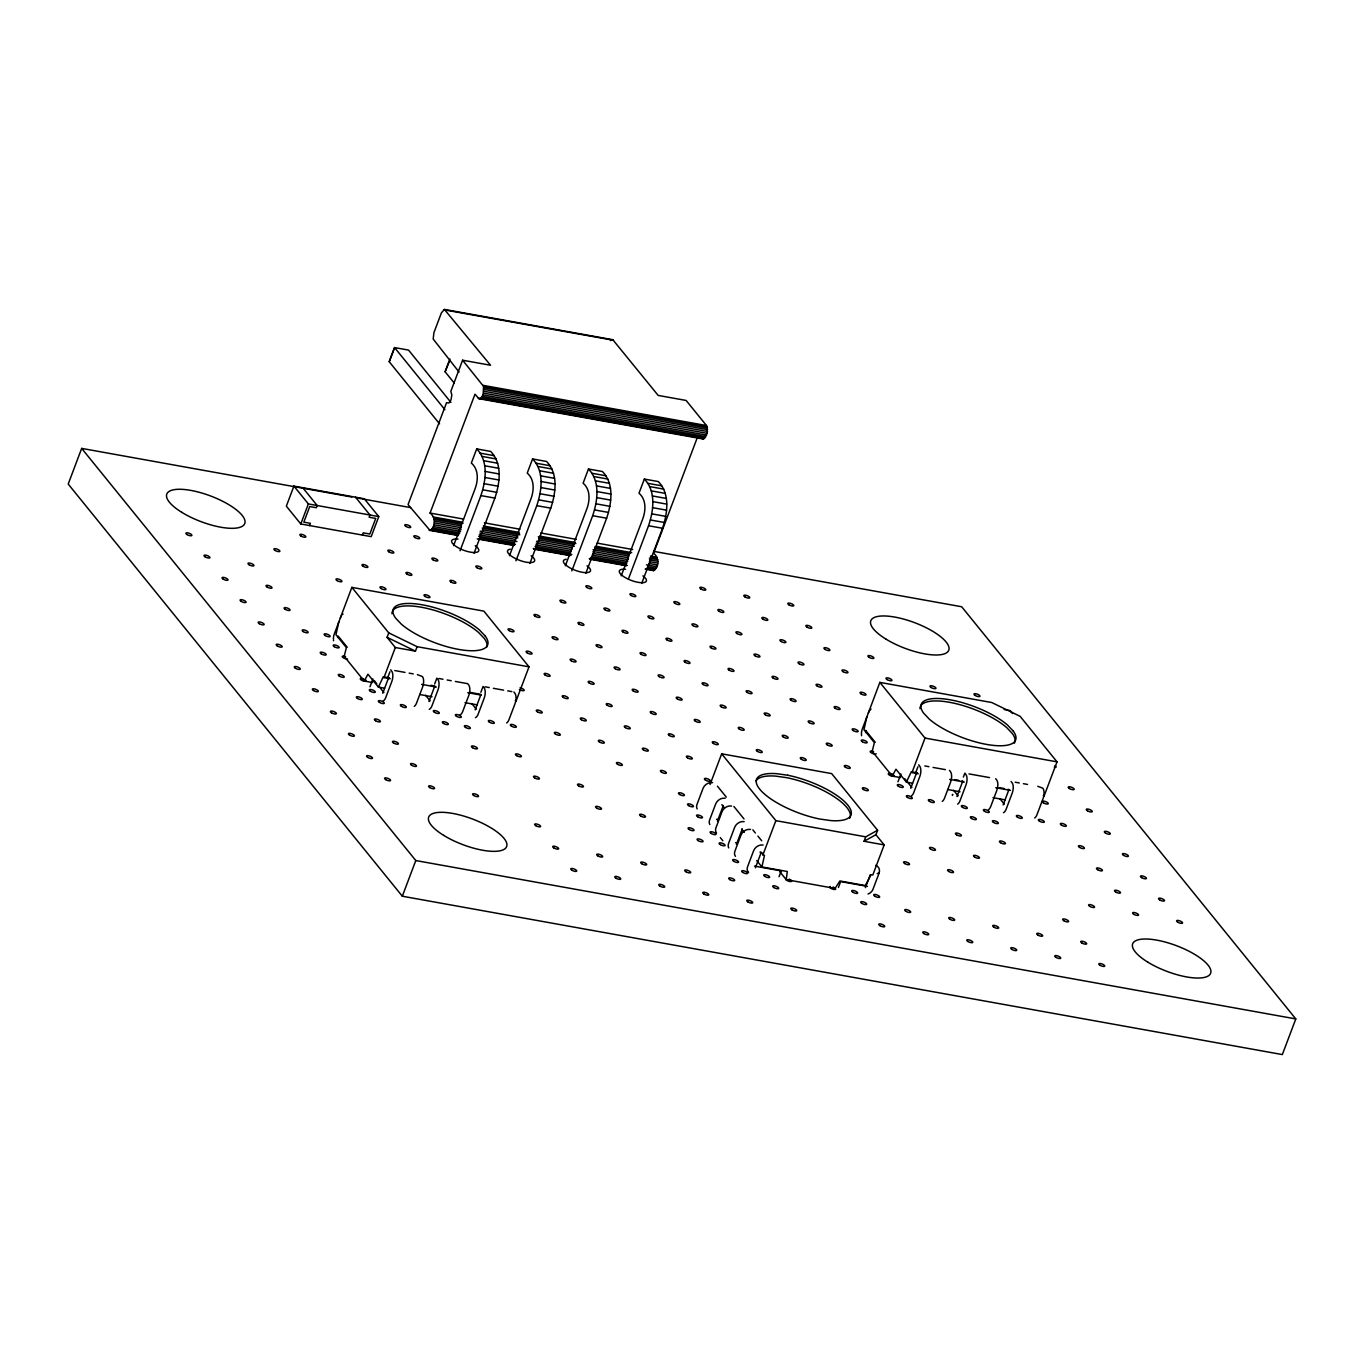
<?xml version="1.0" encoding="UTF-8"?>
<svg xmlns="http://www.w3.org/2000/svg" width="1364" height="1364" viewBox="0 0 1364 1364"><rect width="100%" height="100%" fill="white"/><g stroke="black" fill="none" stroke-linecap="round" stroke-linejoin="round"><path stroke-width="1.5" d="M460.06 550.749L480.912 495.592C485.891 480.708 488.704 461.254 476.701 448.892L471.347 463.044C478.73 469.404 478.218 480.145 475.183 488.517L453.581 545.651M474.041 553.273L494.876 498.099C499.855 483.231 502.685 463.76 490.665 451.416L476.701 448.892M515.95 560.809L536.785 505.652C541.764 490.767 544.594 471.296 532.574 458.952L527.237 473.103C534.62 479.463 534.091 490.205 531.056 498.576L509.471 555.711M529.914 563.332L550.766 508.158C555.745 493.291 558.558 473.82 546.555 461.475L532.574 458.952M571.823 570.868L592.675 515.711C597.654 500.827 600.467 481.356 588.464 469.011L583.11 483.163C590.493 489.506 589.964 500.264 586.946 508.636L565.344 565.77M585.804 573.374L606.639 518.218C611.618 503.35 614.448 483.879 602.428 471.518L588.464 469.011M628.446 578.95L648.548 525.754C653.527 510.886 656.357 491.415 644.337 479.071L639 493.222C646.383 499.565 645.854 510.324 642.819 518.695L621.234 575.813M641.677 583.434L662.529 528.277C667.508 513.393 670.321 493.938 658.318 481.577L644.337 479.071M444.391 309.423L490.546 365.245L462.601 360.215L450.836 391.349L451.842 395.014L450.99 399.84L448.807 403.028L446.557 402.67L408.058 504.578L430.035 530.426C435.917 526.998 435.679 516.939 430.069 513.052L474.996 394.179L478.9 398.68L703.278 439.038L707.2 433.343L706.484 425.551L686.126 400.453L658.181 395.424L612.794 339.704L444.391 309.423L441.39 312.902L433.905 332.714L433.189 339.039L459.054 372.048M478.9 398.68L480.674 398.459L483.129 394.878L483.555 386.37L462.601 360.215M651.941 569.913L653.544 570.646C659.426 567.219 659.204 557.16 653.595 553.29L697.771 436.378M710.064 784.522L721.675 753.815L831.682 773.61L877.598 830.267L875.91 834.717L884.179 844.913L872.807 874.989L871.153 874.699L865.288 885.543L839.883 880.974L835.058 888.441L786.227 879.644L787.301 871.511L761.896 866.941L756.73 860.565M761.896 866.941L764.454 855.501L760.157 851.937M388.57 677.823L382.738 693.253M480.963 694.464L475.149 709.877M916.574 772.842L910.743 788.273M962.831 781.009L956.948 796.593M1008.968 789.483L1003.154 804.896M351.963 497.042L81.669 448.398L68.2 484.067L402.312 896.216L1282.331 1054.577L1295.8 1018.925L961.688 606.758L653.68 551.346M293.925 486.113L286.338 506.163L300.796 523.981L371.196 536.649L378.766 516.598L364.324 498.781L293.925 486.113L308.366 503.93L378.766 516.598M300.796 523.981L308.366 503.93M309.594 525.566L310.429 523.333L303.831 522.156L309.73 506.556L316.329 507.732L317.164 505.515L302.723 487.681M439.566 423.846L389.217 361.733L394.571 347.581L408.535 350.088L450.938 402.397M362.398 535.063L363.233 532.847L369.832 534.023L375.731 518.422L369.132 517.246L369.968 515.012L355.527 497.195M515.285 700.533L515.95 701.369L529.01 666.826L483.862 611.123L351.861 587.373L334.333 633.919A6.871 3.188 -79.8 0 0 333.43 639.085M337.59 637.551L338.153 636.067L347.24 647.286M454.382 383.233L445.107 371.792L449.932 359.005M449.455 361.085L445.107 371.792M529.01 666.826L417.128 646.689L415.44 651.139L395.321 647.525L387.069 637.329L388.757 632.879L351.861 587.373M369.968 686.757L372.918 678.965M390.24 678.743L383.949 677.601L395.321 647.525M389.933 671.77L387.717 677.618L388.638 678.761M434.656 683.978L436.872 678.13L437.827 679.323A7.894 3.666 -79.8 0 1 438.032 689.792L432.013 705.717A6.871 3.188 -79.8 0 1 429.234 709.348M428.944 701.573L434.826 685.99L430.717 685.308M402.312 896.216L415.798 860.548L81.669 448.398M480.861 692.298L483.078 686.45L484.032 687.644A7.894 3.666 -79.8 0 1 484.22 698.095L478.201 714.037A6.871 3.188 -79.8 0 1 475.422 717.652M717.464 821.043L723.346 805.476M736.424 844.435L742.306 828.869M755.383 867.828L761.283 852.261M762.8 855.194L775.86 820.651L721.675 753.815M779.032 876.745L781.248 870.897L754.48 866.089M1043.29 795.553L1043.954 796.388L1057.015 761.845L1020.119 716.322L991.747 702.528L879.865 682.392L862.338 728.939A6.871 3.188 -79.8 0 0 861.588 735.707M865.594 732.57L866.157 731.087M838.434 887.435L840.65 881.587L867.402 886.395M884.179 844.913L864.06 841.281L865.748 836.831L877.598 830.267M897.972 781.777L900.922 773.985M865.39 887.623L870.283 874.682M918.245 773.763L911.953 772.621L925.014 738.077L879.865 682.392M917.938 766.79L915.721 772.638L916.642 773.78M963.393 777.054L964.877 773.149L965.831 774.343A7.894 3.666 -79.8 0 1 966.036 784.812L960.017 800.736A6.871 3.188 -79.8 0 1 957.664 804.146M389.217 361.733L394.571 347.581L444.92 409.694M384.58 688.189L378.391 687.081L383.284 676.766L383.949 677.601M912.584 783.209L906.395 782.101L911.288 771.785L917.461 772.911M372.491 682.546L364.239 681.062L367.956 674.208L378.391 687.081M900.496 777.565L892.244 776.082L895.96 769.228L906.395 782.101M610.407 340.625L612.794 339.704M864.06 841.281L875.91 834.717M760.294 852.858L762.544 853.25M703.278 439.038L701.676 438.287M443.573 309.73L613.459 340.25M482.958 385.33L706.484 425.551M483.555 386.37L707.063 426.591M483.93 387.768L707.456 428.006M484.084 389.439L707.609 429.677M483.998 391.28L707.524 431.501M483.674 393.122L707.2 433.343M483.129 394.878L706.654 435.116M482.43 396.43L705.955 436.651M481.594 397.64L705.103 437.861M478.15 398.066L704.199 438.679M480.145 453.138L494.109 455.661M536.018 463.197L549.982 465.704M591.908 473.257L605.872 475.763M647.781 483.316L661.745 485.823M482.174 456.446L496.138 458.952M538.047 466.505L552.028 469.011M593.937 476.565L607.901 479.071M649.81 486.607L663.791 489.13M483.709 460.708L497.69 463.231M539.598 470.768L553.562 473.274M595.471 480.827L609.452 483.333M651.361 490.887L665.325 493.393M484.714 465.772L498.678 468.278M540.587 475.831L554.551 478.338M596.477 485.891L610.441 488.397M652.35 495.933L666.314 498.457M485.124 471.433L499.088 473.956M540.997 481.492L554.96 483.998M596.869 491.552L610.85 494.058M652.759 501.611L666.723 504.117M484.919 477.485L498.9 479.992M540.809 487.545L554.773 490.051M596.682 497.604L610.646 500.111M652.555 507.647L666.536 510.17M484.135 483.691L498.099 486.198M540.008 493.734L553.989 496.257M595.898 503.793L609.861 506.317M651.77 513.853L665.751 516.359M482.771 489.795L496.752 492.319M538.661 499.855L552.625 502.361M594.534 509.914L608.514 512.421M650.423 519.974L664.387 522.48M480.912 495.592L494.876 498.099M536.785 505.652L550.766 508.158M592.675 515.711L606.639 518.218M648.548 525.754L662.529 528.277M356.157 497.792L410.632 507.596M430.069 513.052L463.504 519.07M484.391 522.838L519.906 529.215M540.792 532.983L576.307 539.377M597.193 543.128L632.708 549.522M433.223 516.956L462.481 522.207M483.368 525.975L518.883 532.369M539.769 536.12L575.284 542.514M596.17 546.265L631.685 552.659M650.492 556.052L656.749 557.177M433.82 517.996L463.061 523.247M483.947 527.016L519.462 533.409M538.269 536.785L575.864 543.554M594.67 546.93L630.185 553.324M651.071 557.092L657.329 558.217M434.195 519.394L461.356 524.288M482.242 528.038L519.837 534.807M538.644 538.183L574.159 544.577M595.045 548.345L628.48 554.347M649.366 558.115L657.721 559.615M434.349 521.065L461.509 525.958M482.396 529.709L517.911 536.103M538.797 539.854L574.312 546.248M593.118 549.641L628.616 556.018M649.52 559.786L657.874 561.286M434.264 522.889L461.424 527.783M480.213 531.159L517.826 537.928M536.615 541.303L572.13 547.697M593.016 551.465L628.531 557.859M649.417 561.61L657.789 563.11M433.94 524.748L461.1 529.624M479.889 533.017L515.404 539.411M536.291 543.162L571.806 549.556M592.692 553.307L628.207 559.7M649.111 563.468L657.465 564.969M433.394 526.504L460.555 531.38M479.361 534.773L516.956 541.542M535.762 544.918L571.277 551.312M592.164 555.063L627.679 561.457M646.485 564.849L656.919 566.725M432.695 528.038L459.856 532.932M478.645 536.308L514.16 542.702M535.046 546.452L570.561 552.846M591.447 556.614L626.963 563.008M647.849 566.759L656.22 568.259M431.859 529.249L459.003 534.142M479.906 537.91L515.422 544.287M536.308 548.055L571.823 554.449M590.612 557.825L626.127 564.219M647.013 567.987L655.368 569.487M430.939 530.067L458.099 534.961M478.986 538.712L514.501 545.106M533.307 548.499L570.902 555.25M589.708 558.643L627.304 565.412M646.11 568.788L654.464 570.288M430.513 530.067L457.656 534.944M478.559 538.712L509.88 544.338M534.961 548.857L570.459 555.25M589.265 558.626L608.071 562.019M612.248 562.769L624.78 565.02M429.166 530.289L458.406 535.558M477.212 538.933L513.58 545.464M533.614 549.095L569.999 555.608M590.015 559.24L626.4 565.753M645.189 569.146L653.544 570.646M1004.143 709.519L1010.178 710.593L1012.531 713.508M925.014 738.077L1057.015 761.845M394.776 670.559L405.04 672.401M409.149 673.151L413.258 673.884M417.367 674.617L422.431 676.561A7.894 3.666 -79.8 0 1 422.618 687.013L416.6 702.954A6.871 3.188 -79.8 0 1 414.264 706.347M438.918 678.505L443.027 679.238M447.136 679.988L451.245 680.721M455.354 681.454L467.664 683.671L468.636 684.864A7.894 3.666 -79.8 0 1 468.824 695.333L462.805 711.258A6.871 3.188 -79.8 0 1 460.026 714.889M485.124 686.825L489.233 687.558M493.342 688.291L503.606 690.15M507.715 690.883L511.824 691.616M924.826 765.954L928.935 766.687M933.044 767.421L945.371 769.637M968.986 773.899L989.514 777.582M1015.174 782.203L1019.283 782.953M1023.392 783.686L1027.501 784.419M1037.765 786.278L1042.846 788.204A7.894 3.666 -79.8 0 1 1043.034 798.673L1037.015 814.598A6.871 3.188 -79.8 0 1 1034.662 817.991M385.347 677.141L389.456 677.891M469.898 692.366L480.213 694.225L481.032 695.401M954.595 779.594L958.721 780.327M999.965 787.744L1004.092 788.494M421.664 684.387L436.327 687.03M467.767 692.69L480.333 694.958M949.668 779.407L964.331 782.049M995.771 787.71L1010.434 790.353M419.635 694.498L432.013 696.731M465.022 702.665L477.383 704.898M947.639 789.517L960.017 791.751M993.026 797.684L1005.387 799.918M775.86 820.651L865.748 836.831M716.56 819.304L718.01 819.559M735.52 842.696L736.986 842.952M415.798 860.548L1295.8 1018.925M388.757 632.879L417.128 646.689M387.069 637.329L415.44 651.139M1011.082 781.47L1012.037 782.663A7.894 3.666 -79.8 0 1 1012.224 793.115L1006.206 809.057A6.871 3.188 -79.8 0 1 1003.427 812.688M1008.132 789.262L1009.036 790.421M995.669 778.691L996.641 779.884A7.894 3.666 -79.8 0 1 996.828 790.353L990.81 806.277A6.871 3.188 -79.8 0 1 988.474 809.687M999.812 798.622L1004.313 804.163M961.927 780.958L962.848 782.101M949.48 770.387L950.435 771.581A7.894 3.666 -79.8 0 1 950.623 782.032L944.604 797.974A6.871 3.188 -79.8 0 1 942.268 801.367M953.606 790.302L958.108 795.843M918.671 764.846L919.643 766.022A7.894 3.666 -79.8 0 1 919.83 776.491L913.812 792.433A6.871 3.188 -79.8 0 1 911.476 795.826M866.805 716.935L863.958 729.74L874.375 742.613L872.193 751.359L892.244 776.082M865.56 730.354L875.245 742.306M904.809 778.793L911.902 787.539M717.447 786.193L726.296 797.105M733.883 806.465L743.994 818.929M752.843 829.858L755.366 832.978M757.907 836.098L761.692 840.77M779.782 871.698L786.227 879.644M721.829 804.658L724.472 807.931M741.658 829.124L744.301 832.381M720.294 837.615L722.835 840.736M513.87 691.991L514.842 693.185A7.894 3.666 -79.8 0 1 515.029 703.654L509.011 719.578A6.871 3.188 -79.8 0 1 506.658 722.971M471.808 703.602L476.309 709.144M433.923 685.939L434.843 687.081M425.602 695.282L430.103 700.823M390.667 669.826L391.639 671.003A7.894 3.666 -79.8 0 1 391.826 681.471L385.807 697.413A6.871 3.188 -79.8 0 1 383.028 701.028M338.801 621.916L335.953 634.72L346.371 647.593L344.188 656.34L364.239 681.062M374.213 680.568L376.805 683.773M379.414 686.962L383.898 692.503M520.042 687.831A3.205 1.057 20.7 0 1 524.185 690.389A3.205 1.057 20.7 0 1 519.343 689.502M833.046 887.026A3.205 1.057 20.7 0 1 835.518 889.294A3.205 1.057 20.7 0 1 831.239 888.527A3.205 1.057 20.7 0 1 830.25 886.532M952.498 795.4A3.205 1.057 20.7 0 1 952.89 794.428M878.859 872.534A3.205 1.057 20.7 0 1 877.223 873.437M894.051 775.366A3.205 1.057 20.7 0 1 891.374 776.014A3.205 1.057 20.7 0 1 888.373 773.576A3.205 1.057 20.7 0 1 893.096 774.599M789.057 879.115A3.205 1.057 20.7 0 1 791.529 881.383A3.205 1.057 20.7 0 1 787.25 880.615A3.205 1.057 20.7 0 1 786.261 878.604M365.092 679.579A3.205 1.057 20.7 0 1 364.87 681.318A3.205 1.057 20.7 0 1 360.301 679.102A3.205 1.057 20.7 0 1 363.659 678.863M347.581 659.034A3.205 1.057 20.7 0 1 342.398 657.056A3.205 1.057 20.7 0 1 345.586 656.596M1054.986 765.664A3.205 1.057 20.7 0 1 1054.287 767.352M876.182 753.729A3.205 1.057 20.7 0 1 872.789 753.559A3.205 1.057 20.7 0 1 870.198 751.445A3.205 1.057 20.7 0 1 873.591 751.615M475.252 545.702A14.424 4.74 20.7 0 1 473.768 552.522A14.424 4.74 20.7 0 1 454.144 545.037A14.424 4.74 20.7 0 1 457.963 539.104M531.125 555.762A14.424 4.74 20.7 0 1 530.835 562.582A14.424 4.74 20.7 0 1 512.165 556.665A14.424 4.74 20.7 0 1 510.324 549.181M587.014 565.821A14.424 4.74 20.7 0 1 586.708 572.624A14.424 4.74 20.7 0 1 568.055 566.725A14.424 4.74 20.7 0 1 566.196 559.24M642.887 575.881A14.424 4.74 20.7 0 1 641.421 582.701A14.424 4.74 20.7 0 1 621.796 575.199A14.424 4.74 20.7 0 1 625.599 569.282M391.945 613.698A50.451 16.59 20.7 0 1 425.38 608.037A50.451 16.59 20.7 0 1 478.576 632.47L484.271 638.437A50.451 16.59 20.7 0 1 486.863 646.877M340.352 617.977A7.894 3.666 -79.8 0 1 341.58 615.573M342.535 614.448A7.894 3.666 -79.8 0 1 343.046 614.073M333.583 640.688A6.871 3.188 -79.8 0 1 333.481 639.904M756.031 780.924A50.451 16.59 20.7 0 1 775.707 776.116L786.755 777.685A50.451 16.59 20.7 0 1 849.653 818.247M875.637 865.339A7.894 6.496 -39 0 1 879.013 873.335L872.994 889.26A6.871 5.644 -39 0 1 868.016 893.983M763.124 845.032A7.894 6.496 -39 0 0 753.61 850.761L747.591 866.686A6.871 5.644 -39 0 0 747.728 871.306M750.49 829.431A7.894 6.496 -39 0 0 740.959 835.16L734.94 851.102A6.871 5.644 -39 0 0 735.469 856.336M748.597 872.483A6.871 5.644 -39 0 1 748.12 871.92M744.164 821.639A7.894 6.496 -39 0 0 734.65 827.368L728.632 843.293A6.871 5.644 -39 0 0 728.751 847.914M731.53 806.039A7.894 6.496 -39 0 0 721.999 811.768L715.981 827.709A6.871 5.644 -39 0 0 716.509 832.944M725.205 798.247A7.894 6.496 -39 0 0 715.674 803.976L709.655 819.9A6.871 5.644 -39 0 0 709.792 824.521M712.571 782.646A7.894 6.496 -39 0 0 703.04 788.375L697.021 804.317A6.871 5.644 -39 0 0 697.157 808.92M919.95 708.717A50.451 16.59 20.7 0 1 953.385 703.074A50.451 16.59 20.7 0 1 1006.581 727.489L1012.276 733.457A50.451 16.59 20.7 0 1 1014.322 743.227M868.357 712.997A7.894 3.666 -79.8 0 1 869.584 710.593M870.062 709.979A7.894 3.666 -79.8 0 1 871.05 709.092M787.676 775.229L776.645 773.678A50.451 16.59 20.7 0 0 761.487 791.171A50.451 16.59 20.7 0 0 819.866 819.048L830.898 820.599A50.451 16.59 20.7 0 0 846.038 803.089A50.451 16.59 20.7 0 0 787.676 775.229M1013.196 731.002L1007.502 725.034A50.451 16.59 20.7 0 0 946.633 699.238A50.451 16.59 20.7 0 0 923.684 713.219L929.361 719.186A50.451 16.59 20.7 0 0 990.23 745A50.451 16.59 20.7 0 0 1013.196 731.002M485.192 635.982L479.497 630.015A50.451 16.59 20.7 0 0 418.629 604.218A50.451 16.59 20.7 0 0 395.679 618.199L401.357 624.166A50.451 16.59 20.7 0 0 462.226 649.98A50.451 16.59 20.7 0 0 485.192 635.982M885.799 639.017A41.653 13.691 20.7 0 0 948.713 650.338A41.653 13.691 20.7 0 0 894.886 617.091A41.653 13.691 20.7 0 0 885.799 639.017M181.787 512.335A41.653 13.691 20.7 0 0 244.702 523.657A41.653 13.691 20.7 0 0 190.892 490.409A41.653 13.691 20.7 0 0 181.787 512.335M1147.67 962.063A41.653 13.691 20.7 0 0 1210.584 973.385A41.653 13.691 20.7 0 0 1156.774 940.137A41.653 13.691 20.7 0 0 1147.67 962.063M443.675 835.365A41.653 13.691 20.7 0 0 506.59 846.686A41.653 13.691 20.7 0 0 452.763 813.438A41.653 13.691 20.7 0 0 443.675 835.365M695.35 721.181A3.205 1.057 20.7 0 0 700.192 722.05A3.205 1.057 20.7 0 0 696.049 719.493A3.205 1.057 20.7 0 0 695.35 721.181M651.344 713.27A3.205 1.057 20.7 0 0 656.186 714.139A3.205 1.057 20.7 0 0 652.043 711.582A3.205 1.057 20.7 0 0 651.344 713.27M607.338 705.341A3.205 1.057 20.7 0 0 612.18 706.211A3.205 1.057 20.7 0 0 608.037 703.654A3.205 1.057 20.7 0 0 607.338 705.341M563.349 697.43A3.205 1.057 20.7 0 0 568.191 698.3A3.205 1.057 20.7 0 0 564.048 695.742A3.205 1.057 20.7 0 0 563.349 697.43M545.276 675.146A3.205 1.057 20.7 0 0 550.118 676.015A3.205 1.057 20.7 0 0 545.992 673.458A3.205 1.057 20.7 0 0 545.276 675.146M527.22 652.879A3.205 1.057 20.7 0 0 532.062 653.748A3.205 1.057 20.7 0 0 527.919 651.191A3.205 1.057 20.7 0 0 527.22 652.879M589.282 683.074A3.205 1.057 20.7 0 0 594.124 683.944A3.205 1.057 20.7 0 0 589.981 681.386A3.205 1.057 20.7 0 0 589.282 683.074M633.288 690.985A3.205 1.057 20.7 0 0 638.13 691.855A3.205 1.057 20.7 0 0 633.987 689.297A3.205 1.057 20.7 0 0 633.288 690.985M677.277 698.897A3.205 1.057 20.7 0 0 682.119 699.783A3.205 1.057 20.7 0 0 677.993 697.226A3.205 1.057 20.7 0 0 677.277 698.897M659.221 676.629A3.205 1.057 20.7 0 0 664.063 677.499A3.205 1.057 20.7 0 0 659.92 674.941A3.205 1.057 20.7 0 0 659.221 676.629M615.232 668.701A3.205 1.057 20.7 0 0 620.057 669.571A3.205 1.057 20.7 0 0 615.931 667.013A3.205 1.057 20.7 0 0 615.232 668.701M571.226 660.79A3.205 1.057 20.7 0 0 576.068 661.659A3.205 1.057 20.7 0 0 571.925 659.102A3.205 1.057 20.7 0 0 571.226 660.79M641.165 654.345A3.205 1.057 20.7 0 0 646.007 655.214A3.205 1.057 20.7 0 0 641.864 652.657A3.205 1.057 20.7 0 0 641.165 654.345M597.159 646.434A3.205 1.057 20.7 0 0 602.001 647.303A3.205 1.057 20.7 0 0 597.858 644.746A3.205 1.057 20.7 0 0 597.159 646.434M553.17 638.505A3.205 1.057 20.7 0 0 557.995 639.375A3.205 1.057 20.7 0 0 553.869 636.817A3.205 1.057 20.7 0 0 553.17 638.505M509.164 630.594A3.205 1.057 20.7 0 0 514.006 631.464A3.205 1.057 20.7 0 0 509.863 628.906A3.205 1.057 20.7 0 0 509.164 630.594M623.109 632.061A3.205 1.057 20.7 0 0 627.952 632.93A3.205 1.057 20.7 0 0 623.808 630.373A3.205 1.057 20.7 0 0 623.109 632.061M579.103 624.149A3.205 1.057 20.7 0 0 583.945 625.019A3.205 1.057 20.7 0 0 579.802 622.461A3.205 1.057 20.7 0 0 579.103 624.149M535.097 616.238A3.205 1.057 20.7 0 0 539.939 617.108A3.205 1.057 20.7 0 0 535.796 614.55A3.205 1.057 20.7 0 0 535.097 616.238M605.036 609.793A3.205 1.057 20.7 0 0 609.879 610.663A3.205 1.057 20.7 0 0 605.735 608.105A3.205 1.057 20.7 0 0 605.036 609.793M561.047 601.865A3.205 1.057 20.7 0 0 565.889 602.735A3.205 1.057 20.7 0 0 561.746 600.177A3.205 1.057 20.7 0 0 561.047 601.865M586.98 587.509A3.205 1.057 20.7 0 0 591.823 588.378A3.205 1.057 20.7 0 0 587.679 585.821A3.205 1.057 20.7 0 0 586.98 587.509M337.096 580.604A3.205 1.057 20.7 0 0 341.938 581.473A3.205 1.057 20.7 0 0 337.795 578.916A3.205 1.057 20.7 0 0 337.096 580.604M381.102 588.515A3.205 1.057 20.7 0 0 385.944 589.384A3.205 1.057 20.7 0 0 381.801 586.827A3.205 1.057 20.7 0 0 381.102 588.515M363.046 566.231A3.205 1.057 20.7 0 0 367.888 567.117A3.205 1.057 20.7 0 0 363.745 564.56A3.205 1.057 20.7 0 0 363.046 566.231M407.035 574.159A3.205 1.057 20.7 0 0 411.877 575.028A3.205 1.057 20.7 0 0 407.734 572.471A3.205 1.057 20.7 0 0 407.035 574.159M425.108 596.443A3.205 1.057 20.7 0 0 429.95 597.313A3.205 1.057 20.7 0 0 425.807 594.755A3.205 1.057 20.7 0 0 425.108 596.443M451.041 582.07A3.205 1.057 20.7 0 0 455.883 582.939A3.205 1.057 20.7 0 0 451.74 580.382A3.205 1.057 20.7 0 0 451.041 582.07M388.979 551.874A3.205 1.057 20.7 0 0 393.821 552.744A3.205 1.057 20.7 0 0 389.678 550.186A3.205 1.057 20.7 0 0 388.979 551.874M432.985 559.803A3.205 1.057 20.7 0 0 437.827 560.672A3.205 1.057 20.7 0 0 433.684 558.115A3.205 1.057 20.7 0 0 432.985 559.803M476.974 567.714A3.205 1.057 20.7 0 0 481.816 568.583A3.205 1.057 20.7 0 0 477.69 566.026A3.205 1.057 20.7 0 0 476.974 567.714M1087.415 810.762A3.205 1.057 20.7 0 0 1092.257 811.631A3.205 1.057 20.7 0 0 1088.114 809.074A3.205 1.057 20.7 0 0 1087.415 810.762M1043.409 802.85A3.205 1.057 20.7 0 0 1048.251 803.72A3.205 1.057 20.7 0 0 1044.108 801.162A3.205 1.057 20.7 0 0 1043.409 802.85M1061.465 825.135A3.205 1.057 20.7 0 0 1066.307 826.004A3.205 1.057 20.7 0 0 1062.164 823.447A3.205 1.057 20.7 0 0 1061.465 825.135M1105.471 833.046A3.205 1.057 20.7 0 0 1110.313 833.916A3.205 1.057 20.7 0 0 1106.17 831.358A3.205 1.057 20.7 0 0 1105.471 833.046M1039.47 821.162A3.205 1.057 20.7 0 0 1044.312 822.032A3.205 1.057 20.7 0 0 1040.169 819.474A3.205 1.057 20.7 0 0 1039.47 821.162M1017.476 817.207A3.205 1.057 20.7 0 0 1022.301 818.076A3.205 1.057 20.7 0 0 1018.175 815.519A3.205 1.057 20.7 0 0 1017.476 817.207M1079.538 847.402A3.205 1.057 20.7 0 0 1084.363 848.272A3.205 1.057 20.7 0 0 1080.237 845.714A3.205 1.057 20.7 0 0 1079.538 847.402M1123.527 855.33A3.205 1.057 20.7 0 0 1128.369 856.2A3.205 1.057 20.7 0 0 1124.226 853.642A3.205 1.057 20.7 0 0 1123.527 855.33M1097.594 869.686A3.205 1.057 20.7 0 0 1102.436 870.556A3.205 1.057 20.7 0 0 1098.293 867.998A3.205 1.057 20.7 0 0 1097.594 869.686M1141.583 877.598A3.205 1.057 20.7 0 0 1146.425 878.467A3.205 1.057 20.7 0 0 1142.282 875.91A3.205 1.057 20.7 0 0 1141.583 877.598M1115.65 891.971A3.205 1.057 20.7 0 0 1120.492 892.84A3.205 1.057 20.7 0 0 1116.349 890.283A3.205 1.057 20.7 0 0 1115.65 891.971M1159.656 899.882A3.205 1.057 20.7 0 0 1164.498 900.751A3.205 1.057 20.7 0 0 1160.355 898.194A3.205 1.057 20.7 0 0 1159.656 899.882M1177.712 922.166A3.205 1.057 20.7 0 0 1182.554 923.036A3.205 1.057 20.7 0 0 1178.411 920.478A3.205 1.057 20.7 0 0 1177.712 922.166M1133.706 914.238A3.205 1.057 20.7 0 0 1138.548 915.108A3.205 1.057 20.7 0 0 1134.405 912.55A3.205 1.057 20.7 0 0 1133.706 914.238M1089.717 906.327A3.205 1.057 20.7 0 0 1094.542 907.196A3.205 1.057 20.7 0 0 1090.416 904.639A3.205 1.057 20.7 0 0 1089.717 906.327M1063.767 920.683A3.205 1.057 20.7 0 0 1068.609 921.553A3.205 1.057 20.7 0 0 1064.466 918.995A3.205 1.057 20.7 0 0 1063.767 920.683M1081.84 942.967A3.205 1.057 20.7 0 0 1086.665 943.837A3.205 1.057 20.7 0 0 1082.539 941.279A3.205 1.057 20.7 0 0 1081.84 942.967M1099.896 965.235A3.205 1.057 20.7 0 0 1104.738 966.121A3.205 1.057 20.7 0 0 1100.595 963.564A3.205 1.057 20.7 0 0 1099.896 965.235M1055.889 957.323A3.205 1.057 20.7 0 0 1060.732 958.193A3.205 1.057 20.7 0 0 1056.589 955.635A3.205 1.057 20.7 0 0 1055.889 957.323M1037.834 935.039A3.205 1.057 20.7 0 0 1042.676 935.909A3.205 1.057 20.7 0 0 1038.533 933.351A3.205 1.057 20.7 0 0 1037.834 935.039M993.827 927.128A3.205 1.057 20.7 0 0 998.67 927.997A3.205 1.057 20.7 0 0 994.526 925.44A3.205 1.057 20.7 0 0 993.827 927.128M1011.883 949.412A3.205 1.057 20.7 0 0 1016.726 950.282A3.205 1.057 20.7 0 0 1012.582 947.724A3.205 1.057 20.7 0 0 1011.883 949.412M967.894 941.484A3.205 1.057 20.7 0 0 972.737 942.354A3.205 1.057 20.7 0 0 968.593 939.796A3.205 1.057 20.7 0 0 967.894 941.484M949.838 919.217A3.205 1.057 20.7 0 0 954.664 920.086A3.205 1.057 20.7 0 0 950.538 917.529A3.205 1.057 20.7 0 0 949.838 919.217M923.888 933.573A3.205 1.057 20.7 0 0 928.731 934.442A3.205 1.057 20.7 0 0 924.587 931.885A3.205 1.057 20.7 0 0 923.888 933.573M905.832 911.288A3.205 1.057 20.7 0 0 910.675 912.158A3.205 1.057 20.7 0 0 906.531 909.6A3.205 1.057 20.7 0 0 905.832 911.288M879.882 925.644A3.205 1.057 20.7 0 0 884.725 926.514A3.205 1.057 20.7 0 0 880.581 923.957A3.205 1.057 20.7 0 0 879.882 925.644M861.826 903.377A3.205 1.057 20.7 0 0 866.669 904.247A3.205 1.057 20.7 0 0 862.525 901.689A3.205 1.057 20.7 0 0 861.826 903.377M852.807 892.226A3.205 1.057 20.7 0 0 857.632 893.096A3.205 1.057 20.7 0 0 853.506 890.539A3.205 1.057 20.7 0 0 852.807 892.226M874.801 896.199A3.205 1.057 20.7 0 0 879.644 897.069A3.205 1.057 20.7 0 0 875.5 894.511A3.205 1.057 20.7 0 0 874.801 896.199M984.467 811.273A3.205 1.057 20.7 0 0 989.309 812.143A3.205 1.057 20.7 0 0 985.166 809.585A3.205 1.057 20.7 0 0 984.467 811.273M962.473 807.317A3.205 1.057 20.7 0 0 967.315 808.187A3.205 1.057 20.7 0 0 963.172 805.63A3.205 1.057 20.7 0 0 962.473 807.317M971.492 818.451A3.205 1.057 20.7 0 0 976.334 819.321A3.205 1.057 20.7 0 0 972.191 816.763A3.205 1.057 20.7 0 0 971.492 818.451M993.504 822.407A3.205 1.057 20.7 0 0 998.346 823.276A3.205 1.057 20.7 0 0 994.203 820.719A3.205 1.057 20.7 0 0 993.504 822.407M1000.562 842.713A3.205 1.057 20.7 0 0 1005.404 843.583A3.205 1.057 20.7 0 0 1001.261 841.025A3.205 1.057 20.7 0 0 1000.562 842.713M956.556 834.785A3.205 1.057 20.7 0 0 961.398 835.655A3.205 1.057 20.7 0 0 957.255 833.097A3.205 1.057 20.7 0 0 956.556 834.785M974.612 857.069A3.205 1.057 20.7 0 0 979.454 857.939A3.205 1.057 20.7 0 0 975.311 855.381A3.205 1.057 20.7 0 0 974.612 857.069M930.623 849.158A3.205 1.057 20.7 0 0 935.465 850.028A3.205 1.057 20.7 0 0 931.322 847.47A3.205 1.057 20.7 0 0 930.623 849.158M948.679 871.426A3.205 1.057 20.7 0 0 953.521 872.295A3.205 1.057 20.7 0 0 949.378 869.738A3.205 1.057 20.7 0 0 948.679 871.426M904.673 863.514A3.205 1.057 20.7 0 0 909.515 864.384A3.205 1.057 20.7 0 0 905.372 861.826A3.205 1.057 20.7 0 0 904.673 863.514M929.464 801.367A3.205 1.057 20.7 0 0 934.306 802.237A3.205 1.057 20.7 0 0 930.163 799.679A3.205 1.057 20.7 0 0 929.464 801.367M907.469 797.411A3.205 1.057 20.7 0 0 912.311 798.281A3.205 1.057 20.7 0 0 908.168 795.724A3.205 1.057 20.7 0 0 907.469 797.411M898.433 786.278A3.205 1.057 20.7 0 0 903.275 787.147A3.205 1.057 20.7 0 0 899.132 784.59A3.205 1.057 20.7 0 0 898.433 786.278M863.463 789.5A3.205 1.057 20.7 0 0 868.305 790.37A3.205 1.057 20.7 0 0 864.162 787.812A3.205 1.057 20.7 0 0 863.463 789.5M845.407 767.216A3.205 1.057 20.7 0 0 850.249 768.085A3.205 1.057 20.7 0 0 846.106 765.528A3.205 1.057 20.7 0 0 845.407 767.216M801.401 759.305A3.205 1.057 20.7 0 0 806.243 760.174A3.205 1.057 20.7 0 0 802.1 757.617A3.205 1.057 20.7 0 0 801.401 759.305M757.412 751.376A3.205 1.057 20.7 0 0 762.254 752.246A3.205 1.057 20.7 0 0 758.111 749.688A3.205 1.057 20.7 0 0 757.412 751.376M713.406 743.465A3.205 1.057 20.7 0 0 718.248 744.335A3.205 1.057 20.7 0 0 714.105 741.777A3.205 1.057 20.7 0 0 713.406 743.465M489.471 722.187A3.205 1.057 20.7 0 0 494.297 723.056A3.205 1.057 20.7 0 0 490.17 720.499A3.205 1.057 20.7 0 0 489.471 722.187M511.466 726.142A3.205 1.057 20.7 0 0 516.308 727.012A3.205 1.057 20.7 0 0 512.165 724.454A3.205 1.057 20.7 0 0 511.466 726.142M537.399 711.786A3.205 1.057 20.7 0 0 542.241 712.656A3.205 1.057 20.7 0 0 538.098 710.098A3.205 1.057 20.7 0 0 537.399 711.786M555.472 734.071A3.205 1.057 20.7 0 0 560.297 734.94A3.205 1.057 20.7 0 0 556.171 732.383A3.205 1.057 20.7 0 0 555.472 734.071M599.461 741.982A3.205 1.057 20.7 0 0 604.303 742.851A3.205 1.057 20.7 0 0 600.16 740.294A3.205 1.057 20.7 0 0 599.461 741.982M581.405 719.715A3.205 1.057 20.7 0 0 586.247 720.584A3.205 1.057 20.7 0 0 582.104 718.027A3.205 1.057 20.7 0 0 581.405 719.715M625.411 727.626A3.205 1.057 20.7 0 0 630.253 728.495A3.205 1.057 20.7 0 0 626.11 725.938A3.205 1.057 20.7 0 0 625.411 727.626M643.467 749.91A3.205 1.057 20.7 0 0 648.309 750.78A3.205 1.057 20.7 0 0 644.166 748.222A3.205 1.057 20.7 0 0 643.467 749.91M687.473 757.821A3.205 1.057 20.7 0 0 692.298 758.691A3.205 1.057 20.7 0 0 688.172 756.133A3.205 1.057 20.7 0 0 687.473 757.821M669.4 735.537A3.205 1.057 20.7 0 0 674.242 736.407A3.205 1.057 20.7 0 0 670.099 733.849A3.205 1.057 20.7 0 0 669.4 735.537M705.529 780.106A3.205 1.057 20.7 0 0 710.371 780.975A3.205 1.057 20.7 0 0 706.228 778.418A3.205 1.057 20.7 0 0 705.529 780.106M661.523 772.177A3.205 1.057 20.7 0 0 666.365 773.047A3.205 1.057 20.7 0 0 662.222 770.49A3.205 1.057 20.7 0 0 661.523 772.177M617.534 764.266A3.205 1.057 20.7 0 0 622.359 765.136A3.205 1.057 20.7 0 0 618.233 762.578A3.205 1.057 20.7 0 0 617.534 764.266M679.579 794.462A3.205 1.057 20.7 0 0 684.421 795.331A3.205 1.057 20.7 0 0 680.278 792.774A3.205 1.057 20.7 0 0 679.579 794.462M688.615 805.595A3.205 1.057 20.7 0 0 693.458 806.465A3.205 1.057 20.7 0 0 689.314 803.908A3.205 1.057 20.7 0 0 688.615 805.595M697.652 816.746A3.205 1.057 20.7 0 0 702.494 817.616A3.205 1.057 20.7 0 0 698.351 815.058A3.205 1.057 20.7 0 0 697.652 816.746M456.463 716.253A3.205 1.057 20.7 0 0 461.305 717.123A3.205 1.057 20.7 0 0 457.162 714.566A3.205 1.057 20.7 0 0 456.463 716.253M434.468 712.298A3.205 1.057 20.7 0 0 439.31 713.167A3.205 1.057 20.7 0 0 435.167 710.61A3.205 1.057 20.7 0 0 434.468 712.298M443.488 723.432A3.205 1.057 20.7 0 0 448.33 724.301A3.205 1.057 20.7 0 0 444.187 721.744A3.205 1.057 20.7 0 0 443.488 723.432M465.499 727.387A3.205 1.057 20.7 0 0 470.341 728.257A3.205 1.057 20.7 0 0 466.198 725.699A3.205 1.057 20.7 0 0 465.499 727.387M472.558 747.694A3.205 1.057 20.7 0 0 477.4 748.563A3.205 1.057 20.7 0 0 473.257 746.006A3.205 1.057 20.7 0 0 472.558 747.694M516.564 755.605A3.205 1.057 20.7 0 0 521.389 756.474A3.205 1.057 20.7 0 0 517.263 753.917A3.205 1.057 20.7 0 0 516.564 755.605M534.62 777.889A3.205 1.057 20.7 0 0 539.462 778.759A3.205 1.057 20.7 0 0 535.319 776.201A3.205 1.057 20.7 0 0 534.62 777.889M578.609 785.8A3.205 1.057 20.7 0 0 583.451 786.67A3.205 1.057 20.7 0 0 579.308 784.112A3.205 1.057 20.7 0 0 578.609 785.8M596.682 808.085A3.205 1.057 20.7 0 0 601.524 808.954A3.205 1.057 20.7 0 0 597.381 806.397A3.205 1.057 20.7 0 0 596.682 808.085M640.671 815.996A3.205 1.057 20.7 0 0 645.513 816.866A3.205 1.057 20.7 0 0 641.37 814.308A3.205 1.057 20.7 0 0 640.671 815.996M689.195 829.483A3.205 1.057 20.7 0 0 694.037 830.352A3.205 1.057 20.7 0 0 689.894 827.795A3.205 1.057 20.7 0 0 689.195 829.483M698.215 840.633A3.205 1.057 20.7 0 0 703.057 841.503A3.205 1.057 20.7 0 0 698.931 838.945A3.205 1.057 20.7 0 0 698.215 840.633M711.19 833.455A3.205 1.057 20.7 0 0 716.032 834.325A3.205 1.057 20.7 0 0 711.889 831.767A3.205 1.057 20.7 0 0 711.19 833.455M720.226 844.589A3.205 1.057 20.7 0 0 725.068 845.458A3.205 1.057 20.7 0 0 720.925 842.901A3.205 1.057 20.7 0 0 720.226 844.589M733.764 861.298A3.205 1.057 20.7 0 0 738.606 862.167A3.205 1.057 20.7 0 0 734.463 859.61A3.205 1.057 20.7 0 0 733.764 861.298M742.8 872.431A3.205 1.057 20.7 0 0 747.643 873.301A3.205 1.057 20.7 0 0 743.499 870.744A3.205 1.057 20.7 0 0 742.8 872.431M764.795 876.387A3.205 1.057 20.7 0 0 769.637 877.274A3.205 1.057 20.7 0 0 765.494 874.716A3.205 1.057 20.7 0 0 764.795 876.387M773.831 887.538A3.205 1.057 20.7 0 0 778.673 888.407A3.205 1.057 20.7 0 0 774.53 885.85A3.205 1.057 20.7 0 0 773.831 887.538M729.825 879.61A3.205 1.057 20.7 0 0 734.667 880.479A3.205 1.057 20.7 0 0 730.524 877.922A3.205 1.057 20.7 0 0 729.825 879.61M747.881 901.894A3.205 1.057 20.7 0 0 752.723 902.763A3.205 1.057 20.7 0 0 748.58 900.206A3.205 1.057 20.7 0 0 747.881 901.894M791.887 909.805A3.205 1.057 20.7 0 0 796.729 910.692A3.205 1.057 20.7 0 0 792.586 908.134A3.205 1.057 20.7 0 0 791.887 909.805M703.892 893.983A3.205 1.057 20.7 0 0 708.734 894.852A3.205 1.057 20.7 0 0 704.591 892.295A3.205 1.057 20.7 0 0 703.892 893.983M685.836 871.698A3.205 1.057 20.7 0 0 690.661 872.568A3.205 1.057 20.7 0 0 686.535 870.01A3.205 1.057 20.7 0 0 685.836 871.698M641.83 863.787A3.205 1.057 20.7 0 0 646.672 864.657A3.205 1.057 20.7 0 0 642.529 862.099A3.205 1.057 20.7 0 0 641.83 863.787M659.886 886.054A3.205 1.057 20.7 0 0 664.728 886.924A3.205 1.057 20.7 0 0 660.585 884.366A3.205 1.057 20.7 0 0 659.886 886.054M615.88 878.143A3.205 1.057 20.7 0 0 620.722 879.013A3.205 1.057 20.7 0 0 616.579 876.455A3.205 1.057 20.7 0 0 615.88 878.143M597.824 855.859A3.205 1.057 20.7 0 0 602.666 856.728A3.205 1.057 20.7 0 0 598.523 854.171A3.205 1.057 20.7 0 0 597.824 855.859M535.762 825.663A3.205 1.057 20.7 0 0 540.604 826.533A3.205 1.057 20.7 0 0 536.461 823.975A3.205 1.057 20.7 0 0 535.762 825.663M553.835 847.948A3.205 1.057 20.7 0 0 558.66 848.817A3.205 1.057 20.7 0 0 554.534 846.26A3.205 1.057 20.7 0 0 553.835 847.948M571.891 870.215A3.205 1.057 20.7 0 0 576.733 871.085A3.205 1.057 20.7 0 0 572.59 868.527A3.205 1.057 20.7 0 0 571.891 870.215M473.7 795.468A3.205 1.057 20.7 0 0 478.542 796.337A3.205 1.057 20.7 0 0 474.399 793.78A3.205 1.057 20.7 0 0 473.7 795.468M429.711 787.557A3.205 1.057 20.7 0 0 434.553 788.426A3.205 1.057 20.7 0 0 430.41 785.869A3.205 1.057 20.7 0 0 429.711 787.557M385.705 779.628A3.205 1.057 20.7 0 0 390.547 780.498A3.205 1.057 20.7 0 0 386.404 777.94A3.205 1.057 20.7 0 0 385.705 779.628M367.649 757.344A3.205 1.057 20.7 0 0 372.491 758.231A3.205 1.057 20.7 0 0 368.348 755.673A3.205 1.057 20.7 0 0 367.649 757.344M411.638 765.272A3.205 1.057 20.7 0 0 416.48 766.142A3.205 1.057 20.7 0 0 412.337 763.584A3.205 1.057 20.7 0 0 411.638 765.272M393.582 742.988A3.205 1.057 20.7 0 0 398.424 743.857A3.205 1.057 20.7 0 0 394.281 741.3A3.205 1.057 20.7 0 0 393.582 742.988M349.576 735.077A3.205 1.057 20.7 0 0 354.418 735.946A3.205 1.057 20.7 0 0 350.292 733.389A3.205 1.057 20.7 0 0 349.576 735.077M375.526 720.721A3.205 1.057 20.7 0 0 380.368 721.59A3.205 1.057 20.7 0 0 376.225 719.033A3.205 1.057 20.7 0 0 375.526 720.721M331.52 712.792A3.205 1.057 20.7 0 0 336.362 713.662A3.205 1.057 20.7 0 0 332.219 711.104A3.205 1.057 20.7 0 0 331.52 712.792M313.464 690.508A3.205 1.057 20.7 0 0 318.306 691.395A3.205 1.057 20.7 0 0 314.163 688.837A3.205 1.057 20.7 0 0 313.464 690.508M357.47 698.436A3.205 1.057 20.7 0 0 362.295 699.306A3.205 1.057 20.7 0 0 358.169 696.748A3.205 1.057 20.7 0 0 357.47 698.436M339.397 676.152A3.205 1.057 20.7 0 0 344.24 677.021A3.205 1.057 20.7 0 0 340.096 674.464A3.205 1.057 20.7 0 0 339.397 676.152M295.408 668.241A3.205 1.057 20.7 0 0 300.25 669.11A3.205 1.057 20.7 0 0 296.107 666.553A3.205 1.057 20.7 0 0 295.408 668.241M370.428 691.258A3.205 1.057 20.7 0 0 375.271 692.128A3.205 1.057 20.7 0 0 371.127 689.57A3.205 1.057 20.7 0 0 370.428 691.258M379.465 702.392A3.205 1.057 20.7 0 0 384.307 703.261A3.205 1.057 20.7 0 0 380.164 700.704A3.205 1.057 20.7 0 0 379.465 702.392M401.459 706.347A3.205 1.057 20.7 0 0 406.302 707.217A3.205 1.057 20.7 0 0 402.158 704.659A3.205 1.057 20.7 0 0 401.459 706.347M334.316 646.689A3.205 1.057 20.7 0 0 339.159 647.559A3.205 1.057 20.7 0 0 335.015 645.002A3.205 1.057 20.7 0 0 334.316 646.689M325.28 635.556A3.205 1.057 20.7 0 0 330.122 636.425A3.205 1.057 20.7 0 0 325.979 633.868A3.205 1.057 20.7 0 0 325.28 635.556M321.341 653.885A3.205 1.057 20.7 0 0 326.184 654.754A3.205 1.057 20.7 0 0 322.04 652.197A3.205 1.057 20.7 0 0 321.341 653.885M277.335 645.956A3.205 1.057 20.7 0 0 282.178 646.826A3.205 1.057 20.7 0 0 278.034 644.268A3.205 1.057 20.7 0 0 277.335 645.956M303.285 631.6A3.205 1.057 20.7 0 0 308.128 632.47A3.205 1.057 20.7 0 0 303.984 629.912A3.205 1.057 20.7 0 0 303.285 631.6M259.279 623.672A3.205 1.057 20.7 0 0 264.122 624.559A3.205 1.057 20.7 0 0 259.978 622.001A3.205 1.057 20.7 0 0 259.279 623.672M241.223 601.405A3.205 1.057 20.7 0 0 246.066 602.274A3.205 1.057 20.7 0 0 241.922 599.717A3.205 1.057 20.7 0 0 241.223 601.405M285.229 609.316A3.205 1.057 20.7 0 0 290.055 610.185A3.205 1.057 20.7 0 0 285.928 607.628A3.205 1.057 20.7 0 0 285.229 609.316M223.167 579.12A3.205 1.057 20.7 0 0 227.993 579.99A3.205 1.057 20.7 0 0 223.867 577.432A3.205 1.057 20.7 0 0 223.167 579.12M267.156 587.049A3.205 1.057 20.7 0 0 271.999 587.918A3.205 1.057 20.7 0 0 267.856 585.361A3.205 1.057 20.7 0 0 267.156 587.049M249.101 564.764A3.205 1.057 20.7 0 0 253.943 565.634A3.205 1.057 20.7 0 0 249.8 563.076A3.205 1.057 20.7 0 0 249.101 564.764M205.094 556.836A3.205 1.057 20.7 0 0 209.937 557.723A3.205 1.057 20.7 0 0 205.794 555.165A3.205 1.057 20.7 0 0 205.094 556.836M187.038 534.569A3.205 1.057 20.7 0 0 191.881 535.438A3.205 1.057 20.7 0 0 187.738 532.881A3.205 1.057 20.7 0 0 187.038 534.569M300.984 536.035A3.205 1.057 20.7 0 0 305.826 536.904A3.205 1.057 20.7 0 0 301.683 534.347A3.205 1.057 20.7 0 0 300.984 536.035M275.034 550.408A3.205 1.057 20.7 0 0 279.876 551.278A3.205 1.057 20.7 0 0 275.733 548.72A3.205 1.057 20.7 0 0 275.034 550.408M414.929 537.518A3.205 1.057 20.7 0 0 419.754 538.388A3.205 1.057 20.7 0 0 415.628 535.83A3.205 1.057 20.7 0 0 414.929 537.518M405.892 526.385A3.205 1.057 20.7 0 0 410.735 527.254A3.205 1.057 20.7 0 0 406.591 524.697A3.205 1.057 20.7 0 0 405.892 526.385M1069.342 788.494A3.205 1.057 20.7 0 0 1074.184 789.364A3.205 1.057 20.7 0 0 1070.041 786.806A3.205 1.057 20.7 0 0 1069.342 788.494M862.321 741.709A3.205 1.057 20.7 0 0 867.163 742.596A3.205 1.057 20.7 0 0 863.02 740.038A3.205 1.057 20.7 0 0 862.321 741.709M853.284 730.575A3.205 1.057 20.7 0 0 858.127 731.445A3.205 1.057 20.7 0 0 853.983 728.888A3.205 1.057 20.7 0 0 853.284 730.575M827.351 744.932A3.205 1.057 20.7 0 0 832.193 745.801A3.205 1.057 20.7 0 0 828.05 743.244A3.205 1.057 20.7 0 0 827.351 744.932M783.345 737.02A3.205 1.057 20.7 0 0 788.187 737.89A3.205 1.057 20.7 0 0 784.044 735.332A3.205 1.057 20.7 0 0 783.345 737.02M739.339 729.109A3.205 1.057 20.7 0 0 744.181 729.979A3.205 1.057 20.7 0 0 740.038 727.421A3.205 1.057 20.7 0 0 739.339 729.109M721.283 706.825A3.205 1.057 20.7 0 0 726.125 707.694A3.205 1.057 20.7 0 0 721.982 705.137A3.205 1.057 20.7 0 0 721.283 706.825M765.289 714.736A3.205 1.057 20.7 0 0 770.131 715.606A3.205 1.057 20.7 0 0 765.988 713.048A3.205 1.057 20.7 0 0 765.289 714.736M809.278 722.664A3.205 1.057 20.7 0 0 814.12 723.534A3.205 1.057 20.7 0 0 809.994 720.976A3.205 1.057 20.7 0 0 809.278 722.664M703.227 684.54A3.205 1.057 20.7 0 0 708.069 685.41A3.205 1.057 20.7 0 0 703.926 682.853A3.205 1.057 20.7 0 0 703.227 684.54M747.233 692.469A3.205 1.057 20.7 0 0 752.058 693.338A3.205 1.057 20.7 0 0 747.932 690.781A3.205 1.057 20.7 0 0 747.233 692.469M791.222 700.38A3.205 1.057 20.7 0 0 796.064 701.249A3.205 1.057 20.7 0 0 791.921 698.692A3.205 1.057 20.7 0 0 791.222 700.38M835.228 708.291A3.205 1.057 20.7 0 0 840.071 709.178A3.205 1.057 20.7 0 0 835.927 706.62A3.205 1.057 20.7 0 0 835.228 708.291M861.161 693.935A3.205 1.057 20.7 0 0 866.004 694.805A3.205 1.057 20.7 0 0 861.86 692.247A3.205 1.057 20.7 0 0 861.161 693.935M817.172 686.024A3.205 1.057 20.7 0 0 821.998 686.893A3.205 1.057 20.7 0 0 817.871 684.336A3.205 1.057 20.7 0 0 817.172 686.024M773.166 678.096A3.205 1.057 20.7 0 0 778.009 678.965A3.205 1.057 20.7 0 0 773.865 676.408A3.205 1.057 20.7 0 0 773.166 678.096M729.16 670.184A3.205 1.057 20.7 0 0 734.003 671.054A3.205 1.057 20.7 0 0 729.859 668.496A3.205 1.057 20.7 0 0 729.16 670.184M685.171 662.273A3.205 1.057 20.7 0 0 689.996 663.143A3.205 1.057 20.7 0 0 685.87 660.585A3.205 1.057 20.7 0 0 685.171 662.273M667.098 639.989A3.205 1.057 20.7 0 0 671.941 640.858A3.205 1.057 20.7 0 0 667.797 638.301A3.205 1.057 20.7 0 0 667.098 639.989M711.104 647.9A3.205 1.057 20.7 0 0 715.947 648.77A3.205 1.057 20.7 0 0 711.803 646.212A3.205 1.057 20.7 0 0 711.104 647.9M755.11 655.828A3.205 1.057 20.7 0 0 759.953 656.698A3.205 1.057 20.7 0 0 755.809 654.14A3.205 1.057 20.7 0 0 755.11 655.828M799.099 663.739A3.205 1.057 20.7 0 0 803.942 664.609A3.205 1.057 20.7 0 0 799.798 662.052A3.205 1.057 20.7 0 0 799.099 663.739M843.105 671.668A3.205 1.057 20.7 0 0 847.948 672.537A3.205 1.057 20.7 0 0 843.804 669.98A3.205 1.057 20.7 0 0 843.105 671.668M887.111 679.579A3.205 1.057 20.7 0 0 891.954 680.448A3.205 1.057 20.7 0 0 887.811 677.891A3.205 1.057 20.7 0 0 887.111 679.579M931.101 687.49A3.205 1.057 20.7 0 0 935.943 688.36A3.205 1.057 20.7 0 0 931.8 685.802A3.205 1.057 20.7 0 0 931.101 687.49M975.107 695.418A3.205 1.057 20.7 0 0 979.949 696.288A3.205 1.057 20.7 0 0 975.806 693.73A3.205 1.057 20.7 0 0 975.107 695.418M869.038 657.295A3.205 1.057 20.7 0 0 873.881 658.164A3.205 1.057 20.7 0 0 869.738 655.607A3.205 1.057 20.7 0 0 869.038 657.295M825.049 649.383A3.205 1.057 20.7 0 0 829.892 650.253A3.205 1.057 20.7 0 0 825.749 647.695A3.205 1.057 20.7 0 0 825.049 649.383M781.043 641.455A3.205 1.057 20.7 0 0 785.886 642.325A3.205 1.057 20.7 0 0 781.743 639.767A3.205 1.057 20.7 0 0 781.043 641.455M737.037 633.544A3.205 1.057 20.7 0 0 741.88 634.413A3.205 1.057 20.7 0 0 737.736 631.856A3.205 1.057 20.7 0 0 737.037 633.544M693.048 625.633A3.205 1.057 20.7 0 0 697.891 626.502A3.205 1.057 20.7 0 0 693.747 623.945A3.205 1.057 20.7 0 0 693.048 625.633M649.042 617.704A3.205 1.057 20.7 0 0 653.885 618.574A3.205 1.057 20.7 0 0 649.741 616.017A3.205 1.057 20.7 0 0 649.042 617.704M630.986 595.42A3.205 1.057 20.7 0 0 635.829 596.307A3.205 1.057 20.7 0 0 631.685 593.749A3.205 1.057 20.7 0 0 630.986 595.42M674.975 603.348A3.205 1.057 20.7 0 0 679.818 604.218A3.205 1.057 20.7 0 0 675.692 601.66A3.205 1.057 20.7 0 0 674.975 603.348M718.981 611.26A3.205 1.057 20.7 0 0 723.824 612.129A3.205 1.057 20.7 0 0 719.681 609.572A3.205 1.057 20.7 0 0 718.981 611.26M762.988 619.188A3.205 1.057 20.7 0 0 767.83 620.057A3.205 1.057 20.7 0 0 763.687 617.5A3.205 1.057 20.7 0 0 762.988 619.188M806.977 627.099A3.205 1.057 20.7 0 0 811.819 627.969A3.205 1.057 20.7 0 0 807.693 625.411A3.205 1.057 20.7 0 0 806.977 627.099M788.921 604.815A3.205 1.057 20.7 0 0 793.763 605.701A3.205 1.057 20.7 0 0 789.62 603.144A3.205 1.057 20.7 0 0 788.921 604.815M744.932 596.903A3.205 1.057 20.7 0 0 749.757 597.773A3.205 1.057 20.7 0 0 745.631 595.216A3.205 1.057 20.7 0 0 744.932 596.903M700.926 588.992A3.205 1.057 20.7 0 0 705.768 589.862A3.205 1.057 20.7 0 0 701.625 587.304A3.205 1.057 20.7 0 0 700.926 588.992"/></g></svg>
